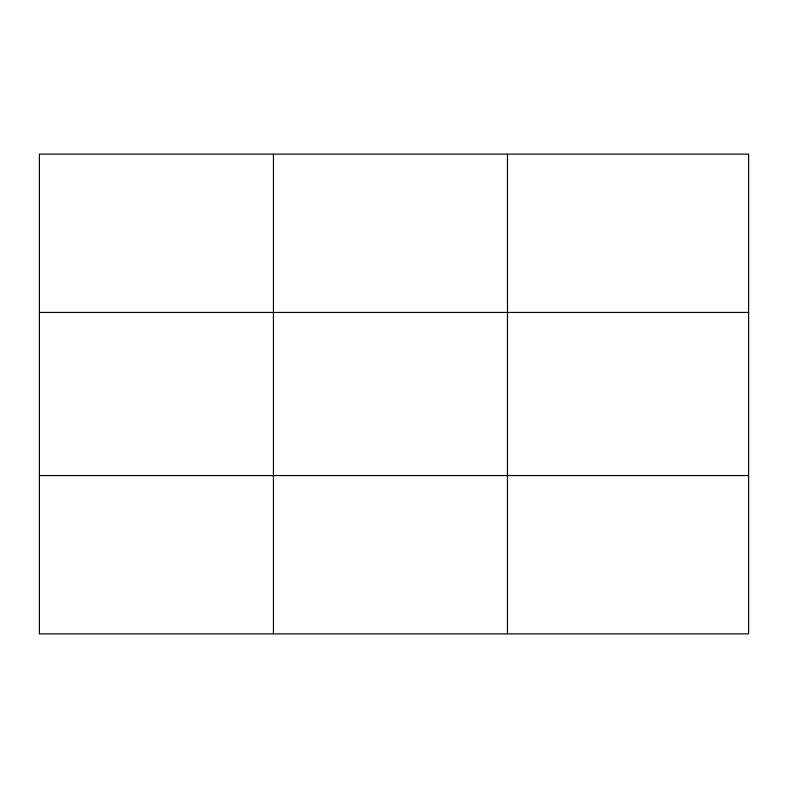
<?xml version="1.0" encoding="UTF-8"?>
<svg xmlns="http://www.w3.org/2000/svg" width="788" height="788" viewBox="0 0 788 788"><rect width="100%" height="100%" fill="white"/><g stroke="black" fill="none" stroke-linecap="round" stroke-linejoin="round"><path stroke-width="1.18" d="M273.436 154.133L273.436 633.867M507.472 154.133L507.472 633.867M39.4 312.442L748.6 312.442M39.4 475.558L748.6 475.558M748.6 620.678L748.6 633.867L39.4 633.867L39.4 154.133L748.6 154.133L748.6 620.678"/></g></svg>
